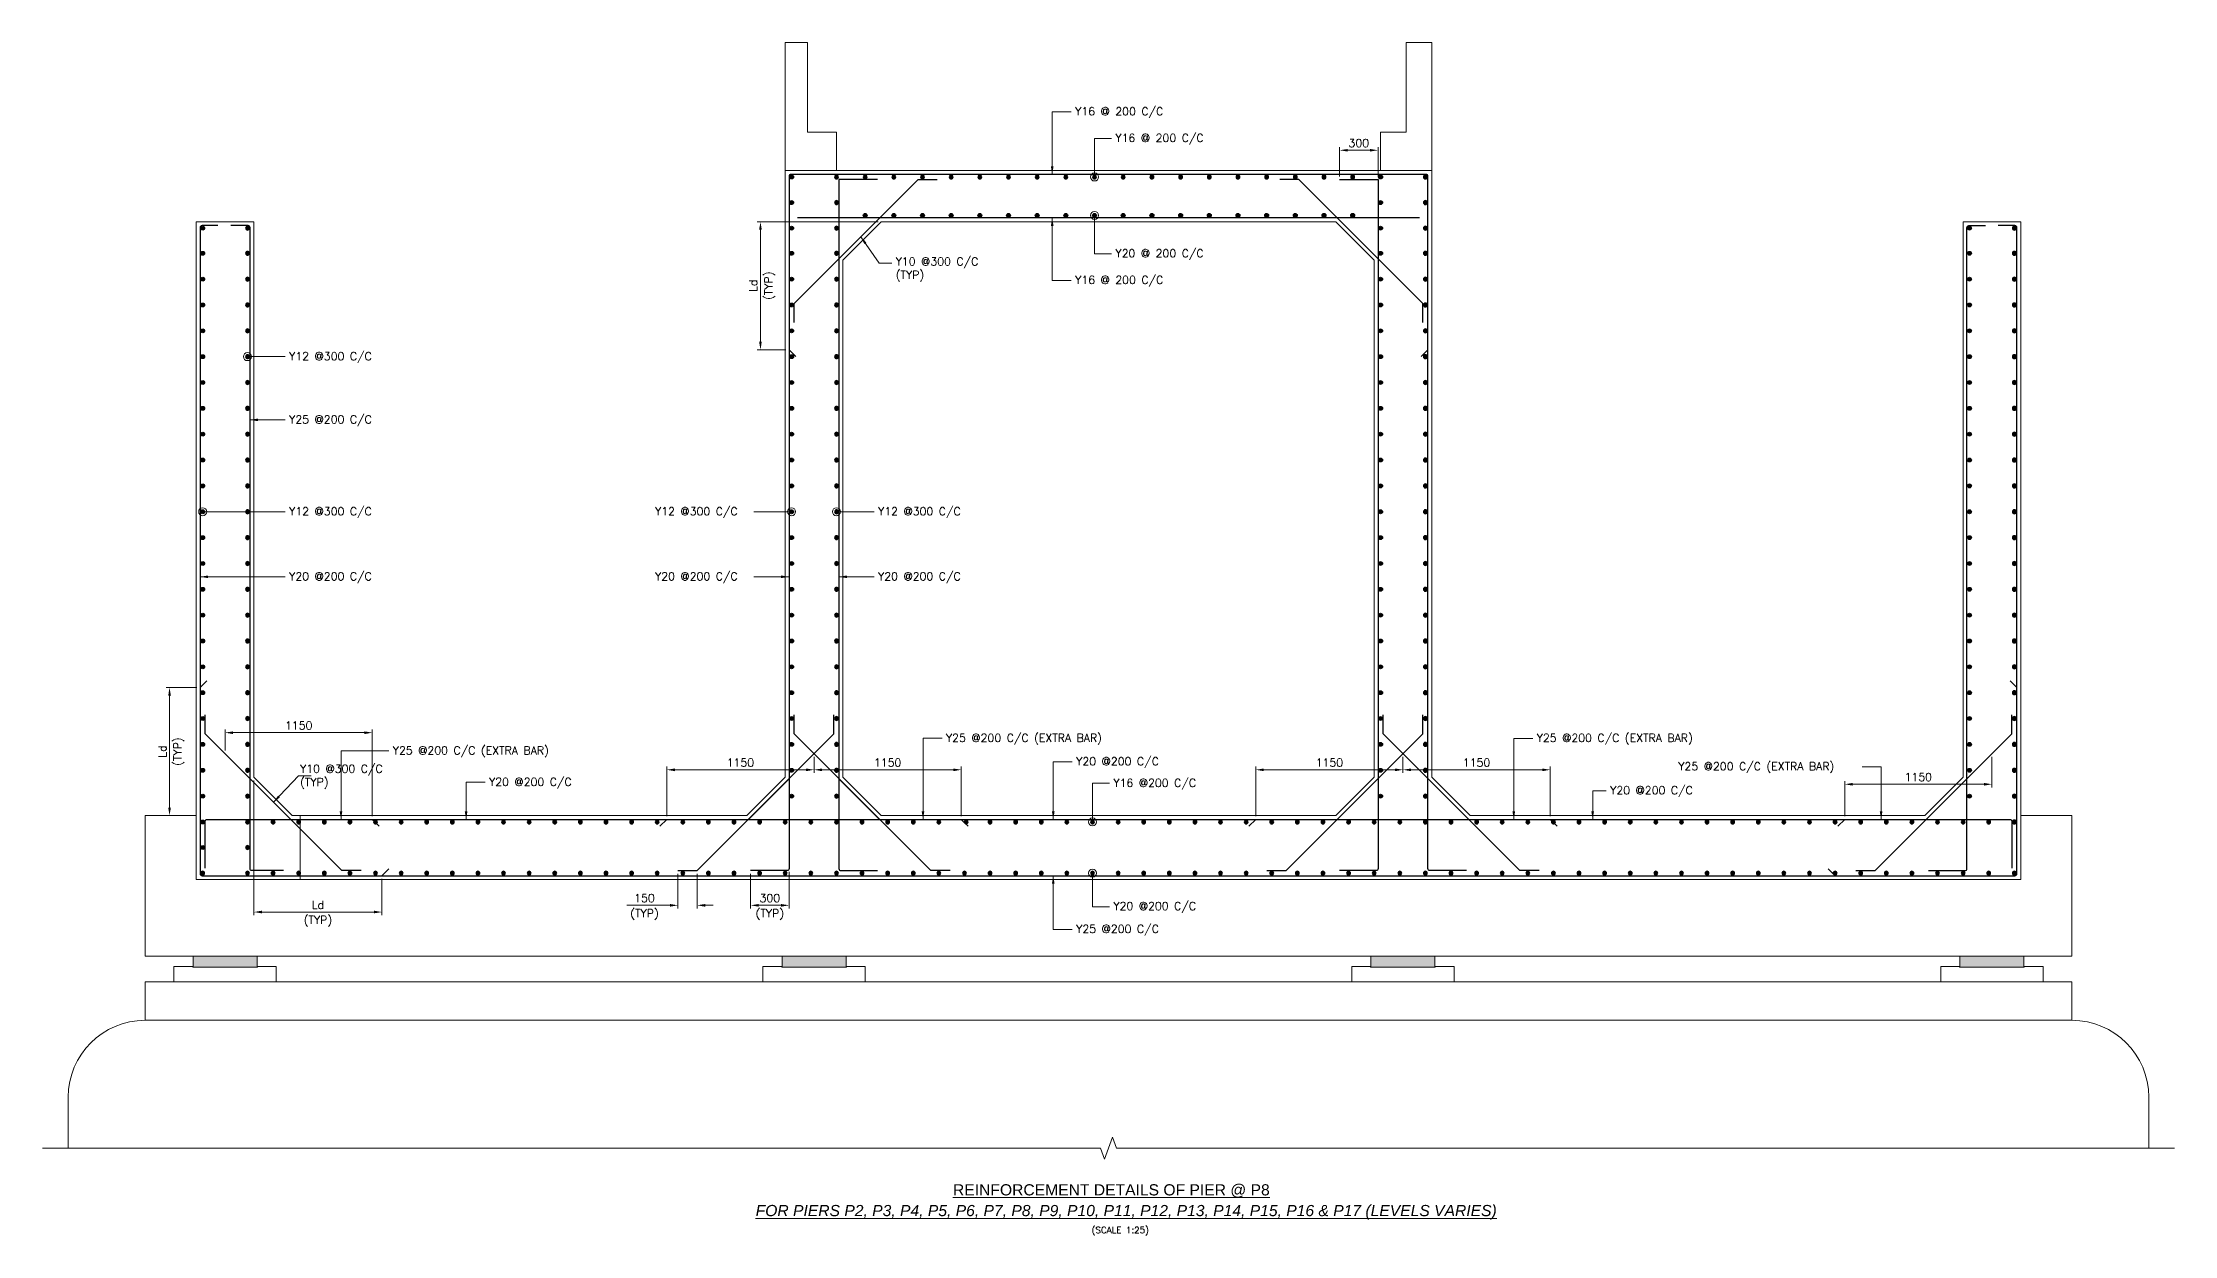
# Model space of a CAD drawing. Extents: x 2542500 to 2835796, y -294794 to -159040.
# Drawn here: x 2597993 to 2614643, y -248681 to -239361 of the extents above; entities that cross this region are included whole.
import ezdxf
from ezdxf.enums import TextEntityAlignment as Align

# ---------------------------------------------------------------- set-up
doc = ezdxf.new("R2010")
doc.units = 0
doc.header["$LTSCALE"] = 8
doc.header["$MEASUREMENT"] = 0
doc.header["$PDMODE"] = 35
doc.layers.get('DEFPOINTS').update_dxf_attribs({"linetype": 'CONTINUOUS'})
for name, color, linetype, lineweight in [('CON-2', 1, 'CONTINUOUS', 30), ('HANDRAIL', 92, 'CONTINUOUS', 15), ('P.C.C', 105, 'CONTINUOUS', 9), ('R_DIMENSION', 8, 'CONTINUOUS', 15), ('TEXT', 4, 'CONTINUOUS', 15), ('TEXT G', 7, 'CONTINUOUS', 18)]:
    doc.layers.add(name, color=color, linetype=linetype, lineweight=lineweight)
doc.layers.add('R_HATCH', color=7, linetype='CONTINUOUS', lineweight=9, true_color=0xd1d1ff)
doc.styles.add('ARIEL', font='arial.ttf')
doc.styles.add('ROMANS', font='romans.shx')
doc.dimstyles.new('DIM-25', dxfattribs={"dimscale": 25, "dimtxt": 2.5, "dimasz": 2.5, "dimexe": 1, "dimexo": 1, "dimgap": 1, "dimtad": 1, "dimdec": 0, "dimzin": 0, "dimdsep": 46, "dimtxsty": 'ROMANS', "dimcen": 1, "dimclrd": 256, "dimclre": 256, "dimclrt": 7, "dimadec": 0, "dimazin": 0, "dimtfac": 1, "dimtdec": 0, "dimtofl": 0, "dimtmove": 0, "dimatfit": 3, "dimfxl": 1, "dimtolj": 1, "dimtzin": 0, "dimlwd": 9, "dimlwe": 5, "dimarcsym": 0})
pattern_1 = [(0, (0, 0), (0, 0.275), [0.2, -0.075]), (90, (0, 0), (-0.275, 2e-17), [0.2, -0.075])]

# ---------------------------------------------------------------- blocks, each defined once
blk = doc.blocks.new('A$C7CBD51FD')
at = {"layer": 'CON-2'}
h = blk.add_hatch(color=222, dxfattribs=at)
edge = h.paths.add_edge_path()
edge.add_arc((0, 0), 30, 0, 360)
at = {"layer": 'CON-2', "color": 222}
blk.add_circle((0, 0), 30, dxfattribs=at)
blk = doc.blocks.new('*D159')
at = {"layer": 'DEFPOINTS', "color": 0}
for p in [(2598984, -244401), (2599223, -244401), (2599193, -245401)]:
    blk.add_point(p, dxfattribs=at)
at = {"layer": 'R_DIMENSION', "lineweight": 5}
for p, q in [((2599198, -244401), (2598959, -244401)), ((2599168, -245401), (2598959, -245401))]:
    blk.add_line(p, q, dxfattribs=at)
at = {"layer": 'R_DIMENSION', "lineweight": 9}
blk.add_line((2598984, -245338), (2598984, -244463), dxfattribs=at)
at = {"layer": 'R_DIMENSION'}
for points in [[(2598974, -244463), (2598995, -244463), (2598984, -244401)], [(2598974, -245338), (2598995, -245338), (2598984, -245401)]]:
    blk.add_solid(points, dxfattribs=at)
at = {"layer": 'R_DIMENSION', "color": 7, "char_height": 62.5, "attachment_point": 5, "rotation": 90, "style": 'ROMANS'}
for s, insert in [('\\A1;Ld', (2598928, -244901)), ('\\A1;(TYP)', (2599057, -244901))]:
    blk.add_mtext(s, dxfattribs=dict(at, insert=insert))
blk = doc.blocks.new('*D160')
at = {"layer": 'DEFPOINTS', "color": 0}
for p in [(2599643, -245101), (2600643, -245871), (2600643, -246155)]:
    blk.add_point(p, dxfattribs=at)
at = {"layer": 'R_DIMENSION', "lineweight": 5}
for p, q in [((2599643, -245126), (2599643, -246180)), ((2600643, -245896), (2600643, -246180))]:
    blk.add_line(p, q, dxfattribs=at)
at = {"layer": 'R_DIMENSION', "lineweight": 9}
blk.add_line((2599706, -246155), (2600581, -246155), dxfattribs=at)
at = {"layer": 'R_DIMENSION'}
for points in [[(2599706, -246144), (2599706, -246165), (2599643, -246155)], [(2600581, -246144), (2600581, -246165), (2600643, -246155)]]:
    blk.add_solid(points, dxfattribs=at)
at = {"layer": 'R_DIMENSION', "color": 7, "char_height": 62.5, "attachment_point": 5, "style": 'ROMANS'}
for s, insert in [('\\A1;Ld', (2600143, -246099)), ('\\A1;(TYP)', (2600143, -246227))]:
    blk.add_mtext(s, dxfattribs=dict(at, insert=insert))
blk = doc.blocks.new('*D161')
at = {"layer": 'DEFPOINTS', "color": 0}
for p in [(2603523, -245831), (2603823, -245816), (2603523, -246102)]:
    blk.add_point(p, dxfattribs=at)
at = {"layer": 'R_DIMENSION', "lineweight": 5}
for p, q in [((2603523, -245856), (2603523, -246127)), ((2603823, -245841), (2603823, -246127))]:
    blk.add_line(p, q, dxfattribs=at)
at = {"layer": 'R_DIMENSION', "lineweight": 9}
blk.add_line((2603761, -246102), (2603586, -246102), dxfattribs=at)
at = {"layer": 'R_DIMENSION'}
for points in [[(2603586, -246092), (2603586, -246113), (2603523, -246102)], [(2603761, -246092), (2603761, -246113), (2603823, -246102)]]:
    blk.add_solid(points, dxfattribs=at)
at = {"layer": 'R_DIMENSION', "color": 7, "char_height": 62.5, "attachment_point": 5, "style": 'ROMANS'}
for s, insert in [('\\A1;300', (2603673, -246046)), ('\\A1;(TYP)', (2603673, -246175))]:
    blk.add_mtext(s, dxfattribs=dict(at, insert=insert))
blk = doc.blocks.new('*D162')
at = {"layer": 'DEFPOINTS', "color": 0}
for p in [(2602955, -245831), (2603105, -245831), (2602955, -246102)]:
    blk.add_point(p, dxfattribs=at)
at = {"layer": 'R_DIMENSION', "lineweight": 5}
for p, q in [((2602955, -245856), (2602955, -246127)), ((2603105, -245856), (2603105, -246127))]:
    blk.add_line(p, q, dxfattribs=at)
at = {"layer": 'R_DIMENSION', "lineweight": 9}
for p, q in [((2602893, -246102), (2602557, -246102)), ((2603168, -246102), (2603230, -246102))]:
    blk.add_line(p, q, dxfattribs=at)
at = {"layer": 'R_DIMENSION'}
for points in [[(2602893, -246092), (2602893, -246113), (2602955, -246102)], [(2603168, -246092), (2603168, -246113), (2603105, -246102)]]:
    blk.add_solid(points, dxfattribs=at)
at = {"layer": 'R_DIMENSION', "color": 7, "char_height": 62.5, "attachment_point": 5, "style": 'ROMANS'}
for s, insert in [('\\A1;150', (2602694, -246046)), ('\\A1;(TYP)', (2602694, -246175))]:
    blk.add_mtext(s, dxfattribs=dict(at, insert=insert))
blk = doc.blocks.new('*D163')
at = {"layer": 'DEFPOINTS', "color": 0}
for p in [(2603600, -240761), (2604543, -240761), (2603823, -241761)]:
    blk.add_point(p, dxfattribs=at)
at = {"layer": 'R_DIMENSION', "lineweight": 5}
for p, q in [((2604518, -240761), (2603575, -240761)), ((2603798, -241761), (2603575, -241761))]:
    blk.add_line(p, q, dxfattribs=at)
at = {"layer": 'R_DIMENSION', "lineweight": 9}
blk.add_line((2603600, -241698), (2603600, -240823), dxfattribs=at)
at = {"layer": 'R_DIMENSION'}
for points in [[(2603589, -240823), (2603610, -240823), (2603600, -240761)], [(2603589, -241698), (2603610, -241698), (2603600, -241761)]]:
    blk.add_solid(points, dxfattribs=at)
at = {"layer": 'R_DIMENSION', "color": 7, "char_height": 62.5, "attachment_point": 5, "rotation": 90, "style": 'ROMANS'}
for s, insert in [('\\A1;Ld', (2603543, -241261)), ('\\A1;(TYP)', (2603672, -241261))]:
    blk.add_mtext(s, dxfattribs=dict(at, insert=insert))
blk = doc.blocks.new('*D164')
at = {"layer": 'DEFPOINTS', "color": 0}
for p in [(2608123, -240202), (2608123, -240431), (2608423, -240431)]:
    blk.add_point(p, dxfattribs=at)
at = {"layer": 'R_DIMENSION', "lineweight": 5}
for p, q in [((2608123, -240406), (2608123, -240177)), ((2608423, -240406), (2608423, -240177))]:
    blk.add_line(p, q, dxfattribs=at)
at = {"layer": 'R_DIMENSION', "lineweight": 9}
blk.add_line((2608361, -240202), (2608186, -240202), dxfattribs=at)
at = {"layer": 'R_DIMENSION'}
for points in [[(2608186, -240192), (2608186, -240212), (2608123, -240202)], [(2608361, -240192), (2608361, -240212), (2608423, -240202)]]:
    blk.add_solid(points, dxfattribs=at)
at = {"layer": 'R_DIMENSION', "color": 7, "insert": (2608273, -240146), "char_height": 62.5, "attachment_point": 5, "style": 'ROMANS'}
blk.add_mtext('\\A1;300', dxfattribs=at)
blk = doc.blocks.new('*D197')
at = {"layer": 'DEFPOINTS', "color": 0}
for p in [(2604018, -244918), (2604018, -245043), (2602868, -245431)]:
    blk.add_point(p, dxfattribs=at)
at = {"layer": 'R_DIMENSION', "lineweight": 5}
for p, q in [((2602868, -245406), (2602868, -245018)), ((2604018, -244943), (2604018, -245068))]:
    blk.add_line(p, q, dxfattribs=at)
at = {"layer": 'R_DIMENSION', "lineweight": 9}
blk.add_line((2602931, -245043), (2603956, -245043), dxfattribs=at)
at = {"layer": 'R_DIMENSION'}
for points in [[(2602931, -245033), (2602931, -245054), (2602868, -245043)], [(2603956, -245033), (2603956, -245054), (2604018, -245043)]]:
    blk.add_solid(points, dxfattribs=at)
at = {"layer": 'R_DIMENSION', "color": 7, "insert": (2603443, -244987), "char_height": 62.5, "attachment_point": 5, "style": 'ROMANS'}
blk.add_mtext('\\A1;1150', dxfattribs=at)
blk = doc.blocks.new('*D198')
at = {"layer": 'DEFPOINTS', "color": 0}
for p in [(2604018, -244918), (2605168, -245043), (2605168, -245431)]:
    blk.add_point(p, dxfattribs=at)
at = {"layer": 'R_DIMENSION', "lineweight": 5}
for p, q in [((2604018, -244943), (2604018, -245068)), ((2605168, -245406), (2605168, -245018))]:
    blk.add_line(p, q, dxfattribs=at)
at = {"layer": 'R_DIMENSION', "lineweight": 9}
blk.add_line((2604081, -245043), (2605106, -245043), dxfattribs=at)
at = {"layer": 'R_DIMENSION'}
for points in [[(2604081, -245033), (2604081, -245054), (2604018, -245043)], [(2605106, -245033), (2605106, -245054), (2605168, -245043)]]:
    blk.add_solid(points, dxfattribs=at)
at = {"layer": 'R_DIMENSION', "color": 7, "insert": (2604593, -244987), "char_height": 62.5, "attachment_point": 5, "style": 'ROMANS'}
blk.add_mtext('\\A1;1150', dxfattribs=at)
blk = doc.blocks.new('*D199')
at = {"layer": 'DEFPOINTS', "color": 0}
for p in [(2608618, -244918), (2608618, -245043), (2607468, -245431)]:
    blk.add_point(p, dxfattribs=at)
at = {"layer": 'R_DIMENSION', "lineweight": 5}
for p, q in [((2607468, -245406), (2607468, -245018)), ((2608618, -244943), (2608618, -245068))]:
    blk.add_line(p, q, dxfattribs=at)
at = {"layer": 'R_DIMENSION', "lineweight": 9}
blk.add_line((2607531, -245043), (2608556, -245043), dxfattribs=at)
at = {"layer": 'R_DIMENSION'}
for points in [[(2607531, -245033), (2607531, -245054), (2607468, -245043)], [(2608556, -245033), (2608556, -245054), (2608618, -245043)]]:
    blk.add_solid(points, dxfattribs=at)
at = {"layer": 'R_DIMENSION', "color": 7, "insert": (2608043, -244987), "char_height": 62.5, "attachment_point": 5, "style": 'ROMANS'}
blk.add_mtext('\\A1;1150', dxfattribs=at)
blk = doc.blocks.new('*D200')
at = {"layer": 'DEFPOINTS', "color": 0}
for p in [(2608618, -244918), (2609768, -245043), (2609768, -245431)]:
    blk.add_point(p, dxfattribs=at)
at = {"layer": 'R_DIMENSION', "lineweight": 5}
for p, q in [((2608618, -244943), (2608618, -245068)), ((2609768, -245406), (2609768, -245018))]:
    blk.add_line(p, q, dxfattribs=at)
at = {"layer": 'R_DIMENSION', "lineweight": 9}
blk.add_line((2608681, -245043), (2609706, -245043), dxfattribs=at)
at = {"layer": 'R_DIMENSION'}
for points in [[(2608681, -245033), (2608681, -245054), (2608618, -245043)], [(2609706, -245033), (2609706, -245054), (2609768, -245043)]]:
    blk.add_solid(points, dxfattribs=at)
at = {"layer": 'R_DIMENSION', "color": 7, "insert": (2609193, -244987), "char_height": 62.5, "attachment_point": 5, "style": 'ROMANS'}
blk.add_mtext('\\A1;1150', dxfattribs=at)
blk = doc.blocks.new('*D201')
at = {"layer": 'DEFPOINTS', "color": 0}
for p in [(2613218, -244918), (2613218, -245156), (2612068, -245431)]:
    blk.add_point(p, dxfattribs=at)
at = {"layer": 'R_DIMENSION', "lineweight": 5}
for p, q in [((2613218, -244943), (2613218, -245181)), ((2612068, -245406), (2612068, -245131))]:
    blk.add_line(p, q, dxfattribs=at)
at = {"layer": 'R_DIMENSION', "lineweight": 9}
blk.add_line((2612131, -245156), (2613156, -245156), dxfattribs=at)
at = {"layer": 'R_DIMENSION'}
for points in [[(2612131, -245146), (2612131, -245167), (2612068, -245156)], [(2613156, -245146), (2613156, -245167), (2613218, -245156)]]:
    blk.add_solid(points, dxfattribs=at)
at = {"layer": 'R_DIMENSION', "color": 7, "insert": (2612643, -245100), "char_height": 62.5, "attachment_point": 5, "style": 'ROMANS'}
blk.add_mtext('\\A1;1150', dxfattribs=at)
blk = doc.blocks.new('*D202')
at = {"layer": 'DEFPOINTS', "color": 0}
for p in [(2599418, -244753), (2599418, -244918), (2600568, -245431)]:
    blk.add_point(p, dxfattribs=at)
at = {"layer": 'R_DIMENSION', "lineweight": 5}
for p, q in [((2599418, -244893), (2599418, -244728)), ((2600568, -245406), (2600568, -244728))]:
    blk.add_line(p, q, dxfattribs=at)
at = {"layer": 'R_DIMENSION', "lineweight": 9}
blk.add_line((2600506, -244753), (2599481, -244753), dxfattribs=at)
at = {"layer": 'R_DIMENSION'}
for points in [[(2599481, -244743), (2599481, -244764), (2599418, -244753)], [(2600506, -244743), (2600506, -244764), (2600568, -244753)]]:
    blk.add_solid(points, dxfattribs=at)
at = {"layer": 'R_DIMENSION', "color": 7, "insert": (2599993, -244697), "char_height": 62.5, "attachment_point": 5, "style": 'ROMANS'}
blk.add_mtext('\\A1;1150', dxfattribs=at)

msp = doc.modelspace()

# ---------------------------------------------------------------- hatches: boundary and pattern name
at = {"layer": 'R_HATCH', "lineweight": 13, "ltscale": 0.13}
h = msp.add_hatch(dxfattribs=at)
h.set_pattern_fill('ANGLE', color=256)
h.set_pattern_definition(pattern_1)
h.paths.add_polyline_path([(2599668.1, -246586.8), (2599668.1, -246500.8), (2599168.1, -246500.8), (2599168.1, -246586.8)])
h = msp.add_hatch(dxfattribs=at)
h.set_pattern_fill('ANGLE', color=256)
h.set_pattern_definition(pattern_1)
h.paths.add_polyline_path([(2604268.1, -246586.8), (2604268.1, -246500.8), (2603768.1, -246500.8), (2603768.1, -246586.8)])
h = msp.add_hatch(dxfattribs=at)
h.set_pattern_fill('ANGLE', color=256)
h.set_pattern_definition(pattern_1)
h.paths.add_polyline_path([(2608868.1, -246586.8), (2608868.1, -246500.8), (2608368.1, -246500.8), (2608368.1, -246586.8)])
h = msp.add_hatch(dxfattribs=at)
h.set_pattern_fill('ANGLE', color=256)
h.set_pattern_definition(pattern_1)
h.paths.add_polyline_path([(2613468.1, -246586.8), (2613468.1, -246500.8), (2612968.1, -246500.8), (2612968.1, -246586.8)])

# ---------------------------------------------------------------- linework, layer by layer
at = {"layer": 'CON-2', "flags": 128}
for points in [[(2609113.1, -245830.8), (2608828.1, -245830.8, -0.4142136), (2608813.1, -245815.8), (2608813.1, -240405.8, 0.4142136), (2608798.1, -240390.8), (2603838.1, -240390.8, 0.4142136), (2603823.1, -240405.8), (2603823.1, -245815.8, -0.4142136), (2603808.1, -245830.8), (2603523.1, -245830.8)], [(2604513.1, -240430.8), (2604213.1, -240430.8), (2604213.1, -245815.8, 0.4142136), (2604228.1, -245830.8), (2604513.1, -245830.8)], [(2608123.1, -240430.8), (2608423.1, -240430.8), (2608423.1, -245815.8, -0.4142136), (2608408.1, -245830.8), (2608123.1, -245830.8)], [(2599362.3, -240790.8), (2599238.1, -240790.8, 0.4142136), (2599223.1, -240805.8), (2599223.1, -245855.8, 0.4142136), (2599238.1, -245870.8), (2613398.1, -245870.8, 0.4142136), (2613413.1, -245855.8), (2613413.1, -240805.8, 0.4142136), (2613398.1, -240790.8), (2613268.1, -240790.8)], [(2599875.1, -245830.8), (2599628.1, -245830.8, -0.4142136), (2599613.1, -245815.8), (2599613.1, -240805.8, 0.4142136), (2599598.1, -240790.8), (2599462.3, -240790.8)], [(2612723.1, -245830.8), (2613008.1, -245830.8, 0.4142136), (2613023.1, -245815.8), (2613023.1, -240805.8, -0.4142136), (2613038.1, -240790.8), (2613168.1, -240790.8)], [(2599263.1, -245810.8), (2599263.1, -245445.8, -0.4142136), (2599278.1, -245430.8), (2613358.1, -245430.8, -0.4142136), (2613373.1, -245445.8), (2613373.1, -245810.8)]]:
    msp.add_lwpolyline(points, format="xyb", dxfattribs=at)
for points in [[(2603863.1, -241548.4), (2603863.1, -241398.4), (2604830.6, -240430.8), (2604980.6, -240430.8)], [(2608773.1, -241548.4), (2608773.1, -241398.4), (2607805.5, -240430.8), (2607655.5, -240430.8)], [(2608748.1, -240730.8), (2603888.1, -240730.8)], [(2603823.1, -241760.8), (2603876.1, -241813.8)], [(2608813.1, -241760.8), (2608760, -241813.8)], [(2599223.1, -244400.8), (2599276.1, -244347.7)], [(2613413.1, -244400.8), (2613360, -244347.7)], [(2600480.6, -245830.8), (2600330.6, -245830.8), (2599263.1, -244763.2), (2599263.1, -244613.2)], [(2602955.5, -245830.8), (2603105.5, -245830.8), (2604173.1, -244763.2), (2604173.1, -244613.2)], [(2605080.6, -245830.8), (2604930.6, -245830.8), (2603863.1, -244763.2), (2603863.1, -244613.2)], [(2607555.5, -245830.8), (2607705.5, -245830.8), (2608773.1, -244763.2), (2608773.1, -244613.2)], [(2609680.6, -245830.8), (2609530.6, -245830.8), (2608463.1, -244763.2), (2608463.1, -244613.2)], [(2612155.5, -245830.8), (2612305.5, -245830.8), (2613373.1, -244763.2), (2613373.1, -244613.2)], [(2603823.1, -245113.2), (2603505.5, -245430.8)], [(2604213.1, -245113.2), (2604530.6, -245430.8)], [(2600568.1, -245430.8), (2600621.1, -245483.8)], [(2602868.1, -245430.8), (2602815, -245483.8)], [(2605168.1, -245430.8), (2605221.1, -245483.8)], [(2607468.1, -245430.8), (2607415, -245483.8)], [(2609768.1, -245430.8), (2609821.1, -245483.8)], [(2612068.1, -245430.8), (2612015, -245483.8)], [(2600696.1, -245817.7), (2600643.1, -245870.8)], [(2611940, -245817.7), (2611993.1, -245870.8)]]:
    msp.add_lwpolyline(points, dxfattribs=at)
at = {"layer": 'HANDRAIL'}
msp.add_line((2600004.9, -245400.8), (2600004.9, -245900.8), dxfattribs=at)
at = {"layer": 'P.C.C'}
for p, q in [((2603793.1, -240360.8), (2608843.1, -240360.8)), ((2598793.1, -246500.8), (2598793.1, -245400.8)), ((2599193.1, -245400.8), (2598793.1, -245400.8)), ((2613443.1, -245400.8), (2613843.1, -245400.8)), ((2613843.1, -246500.8), (2613843.1, -245400.8)), ((2613843.1, -246500.8), (2598793.1, -246500.8)), ((2599018.1, -246580.8), (2599018.1, -246700.8)), ((2599162.1, -246580.8), (2599018.1, -246580.8)), ((2599162.1, -246580.8), (2599168.1, -246586.8)), ((2599168.1, -246586.8), (2599168.1, -246500.8)), ((2599168.1, -246500.8), (2599668.1, -246500.8)), ((2599668.1, -246500.8), (2599668.1, -246586.8)), ((2599674.1, -246580.8), (2599668.1, -246586.8)), ((2599674.1, -246580.8), (2599818.1, -246580.8)), ((2599818.1, -246700.8), (2599818.1, -246580.8)), ((2603618.1, -246580.8), (2603618.1, -246700.8)), ((2603762.1, -246580.8), (2603618.1, -246580.8)), ((2603762.1, -246580.8), (2603768.1, -246586.8)), ((2603768.1, -246586.8), (2603768.1, -246500.8)), ((2603768.1, -246500.8), (2604268.1, -246500.8)), ((2604268.1, -246500.8), (2604268.1, -246586.8)), ((2604274.1, -246580.8), (2604268.1, -246586.8)), ((2604274.1, -246580.8), (2604418.1, -246580.8)), ((2604418.1, -246700.8), (2604418.1, -246580.8)), ((2608218.1, -246580.8), (2608218.1, -246700.8)), ((2608362.1, -246580.8), (2608218.1, -246580.8)), ((2608362.1, -246580.8), (2608368.1, -246586.8)), ((2608368.1, -246586.8), (2608368.1, -246500.8)), ((2608368.1, -246500.8), (2608868.1, -246500.8)), ((2608868.1, -246500.8), (2608868.1, -246586.8)), ((2608874.1, -246580.8), (2608868.1, -246586.8)), ((2608874.1, -246580.8), (2609018.1, -246580.8)), ((2609018.1, -246700.8), (2609018.1, -246580.8)), ((2612818.1, -246580.8), (2612818.1, -246700.8)), ((2612962.1, -246580.8), (2612818.1, -246580.8)), ((2612962.1, -246580.8), (2612968.1, -246586.8)), ((2612968.1, -246586.8), (2612968.1, -246500.8)), ((2612968.1, -246500.8), (2613468.1, -246500.8)), ((2613468.1, -246500.8), (2613468.1, -246586.8)), ((2613474.1, -246580.8), (2613468.1, -246586.8)), ((2613474.1, -246580.8), (2613618.1, -246580.8)), ((2613618.1, -246700.8), (2613618.1, -246580.8)), ((2613843.1, -246700.8), (2598793.1, -246700.8)), ((2598793.1, -246700.8), (2598793.1, -247000.8)), ((2599018.1, -246700.8), (2599818.1, -246700.8)), ((2599168.1, -246586.8), (2599668.1, -246586.8)), ((2603618.1, -246700.8), (2604418.1, -246700.8)), ((2603768.1, -246586.8), (2604268.1, -246586.8)), ((2608218.1, -246700.8), (2609018.1, -246700.8)), ((2608368.1, -246586.8), (2608868.1, -246586.8)), ((2612818.1, -246700.8), (2613618.1, -246700.8)), ((2612968.1, -246586.8), (2613468.1, -246586.8)), ((2613843.1, -246700.8), (2613843.1, -247000.8)), ((2598793.1, -247000.8), (2613843.1, -247000.8))]:
    msp.add_line(p, q, dxfattribs=at)
for points in [[(2604193.1, -240360.8), (2604193.1, -240060.8), (2603968.1, -240060.8), (2603968.1, -239360.8), (2603793.1, -239360.8), (2603793.1, -240360.8)], [(2608443.1, -240360.8), (2608443.1, -240060.8), (2608643.1, -240060.8), (2608643.1, -239360.8), (2608843.1, -239360.8), (2608843.1, -240360.8)], [(2603793.1, -240360.8), (2603793.1, -245100.8), (2603493.1, -245400.8), (2599943.1, -245400.8), (2599643.1, -245100.8), (2599643.1, -240760.8), (2599193.1, -240760.8), (2599193.1, -245900.8), (2613443.1, -245900.8), (2613443.1, -240760.8), (2612993.1, -240760.8), (2612993.1, -245100.8), (2612693.1, -245400.8), (2609143.1, -245400.8), (2608843.1, -245100.8), (2608843.1, -240360.8)], [(2608393.1, -245100.8), (2608393.1, -241060.8), (2608093.1, -240760.8), (2604543.1, -240760.8), (2604243.1, -241060.8), (2604243.1, -245100.8), (2604543.1, -245400.8), (2608093.1, -245400.8), (2608393.1, -245100.8)], [(2597993.1, -248000.9), (2606255.6, -248000.9), (2606286.8, -248086.8), (2606349.3, -247915.1), (2606380.6, -248000.9), (2614643.1, -248000.9)]]:
    msp.add_lwpolyline(points, dxfattribs=at)
at = {"layer": 'P.C.C', "flags": 128}
for points in [[(2598193.1, -247600.8), (2598193.1, -248000.9)], [(2614443.1, -247600.8), (2614443.1, -248000.9)]]:
    msp.add_lwpolyline(points, dxfattribs=at)
at = {"layer": 'P.C.C'}
for centre, start, end in [((2598793.1, -247600.8), 90, 180), ((2613843.1, -247600.8), 0, 90)]:
    msp.add_arc(centre, 600, start, end, dxfattribs=at)

# ---------------------------------------------------------------- block references
at = {"layer": 'CON-2', "yscale": 0.5, "zscale": 0.5, "rotation": 180}
for p, xscale in [((2603843.1, -240410.8), 0.5), ((2604193.1, -240410.8), -0.5), ((2604417.1, -240410.8), -0.5), ((2604641.1, -240410.8), -0.5), ((2604865.1, -240410.8), -0.5), ((2605089.1, -240410.8), -0.5), ((2605313.1, -240410.8), -0.5), ((2605537.1, -240410.8), -0.5), ((2605761.1, -240410.8), -0.5), ((2605985.1, -240410.8), -0.5), ((2606209.1, -240410.8), -0.5), ((2606433.1, -240410.8), -0.5), ((2606657.1, -240410.8), -0.5), ((2606881.1, -240410.8), -0.5), ((2607105.1, -240410.8), -0.5), ((2607329.1, -240410.8), -0.5), ((2607553.1, -240410.8), -0.5), ((2607777.1, -240410.8), -0.5), ((2608001.1, -240410.8), -0.5), ((2608225.1, -240410.8), -0.5), ((2608443.1, -240410.8), 0.5), ((2608793.1, -240410.8), -0.5), ((2603843.1, -240610.8), 0.5), ((2604193.1, -240610.8), -0.5), ((2608443.1, -240610.8), 0.5), ((2608793.1, -240610.8), -0.5), ((2599243.1, -240810.8), 0.5), ((2599593.1, -240810.8), -0.5), ((2603843.1, -240810.8), 0.5), ((2604193.1, -240810.8), -0.5), ((2608443.1, -240810.8), 0.5), ((2608793.1, -240810.8), -0.5), ((2613043.1, -240810.8), 0.5), ((2613393.1, -240810.8), -0.5), ((2599243.1, -241006.8), 0.5), ((2599593.1, -241006.8), -0.5), ((2603843.1, -241006.8), 0.5), ((2604193.1, -241006.8), -0.5), ((2608443.1, -241006.8), 0.5), ((2608793.1, -241006.8), -0.5), ((2613043.1, -241006.8), 0.5), ((2613393.1, -241006.8), -0.5), ((2599243.1, -241208.8), 0.5), ((2599593.1, -241208.8), -0.5), ((2603843.1, -241208.8), 0.5), ((2604193.1, -241208.8), -0.5), ((2608443.1, -241208.8), 0.5), ((2608793.1, -241208.8), -0.5), ((2613043.1, -241208.8), 0.5), ((2613393.1, -241208.8), -0.5), ((2599243.1, -241410.8), 0.5), ((2599593.1, -241410.8), -0.5), ((2603843.1, -241410.8), 0.5), ((2604193.1, -241410.8), -0.5), ((2608443.1, -241410.8), 0.5), ((2608793.1, -241410.8), -0.5), ((2613043.1, -241410.8), 0.5), ((2613393.1, -241410.8), -0.5), ((2599243.1, -241612.8), 0.5), ((2599593.1, -241612.8), -0.5), ((2603843.1, -241612.8), 0.5), ((2604193.1, -241612.8), -0.5), ((2608443.1, -241612.8), 0.5), ((2608793.1, -241612.8), -0.5), ((2613043.1, -241612.8), 0.5), ((2613393.1, -241612.8), -0.5), ((2599243.1, -241814.8), 0.5), ((2599593.1, -241814.8), -0.5), ((2603843.1, -241814.8), 0.5), ((2604193.1, -241814.8), -0.5), ((2608443.1, -241814.8), 0.5), ((2608793.1, -241814.8), -0.5), ((2613043.1, -241814.8), 0.5), ((2613393.1, -241814.8), -0.5), ((2599243.1, -242016.8), 0.5), ((2599593.1, -242016.8), -0.5), ((2603843.1, -242016.8), 0.5), ((2604193.1, -242016.8), -0.5), ((2608443.1, -242016.8), 0.5), ((2608793.1, -242016.8), -0.5), ((2613043.1, -242016.8), 0.5), ((2613393.1, -242016.8), -0.5), ((2599243.1, -242218.8), 0.5), ((2599593.1, -242218.8), -0.5), ((2603843.1, -242218.8), 0.5), ((2604193.1, -242218.8), -0.5), ((2608443.1, -242218.8), 0.5), ((2608793.1, -242218.8), -0.5), ((2613043.1, -242218.8), 0.5), ((2613393.1, -242218.8), -0.5), ((2599243.1, -242420.8), 0.5), ((2599593.1, -242420.8), -0.5), ((2603843.1, -242420.8), 0.5), ((2604193.1, -242420.8), -0.5), ((2608443.1, -242420.8), 0.5), ((2608793.1, -242420.8), -0.5), ((2613043.1, -242420.8), 0.5), ((2613393.1, -242420.8), -0.5), ((2599243.1, -242622.8), 0.5), ((2599593.1, -242622.8), -0.5), ((2603843.1, -242622.8), 0.5), ((2604193.1, -242622.8), -0.5), ((2608443.1, -242622.8), 0.5), ((2608793.1, -242622.8), -0.5), ((2613043.1, -242622.8), 0.5), ((2613393.1, -242622.8), -0.5), ((2599243.1, -242824.8), 0.5), ((2599593.1, -242824.8), -0.5), ((2603843.1, -242824.8), 0.5), ((2604193.1, -242824.8), -0.5), ((2608443.1, -242824.8), 0.5), ((2608793.1, -242824.8), -0.5), ((2613043.1, -242824.8), 0.5), ((2613393.1, -242824.8), -0.5), ((2599243.1, -243026.8), 0.5), ((2599593.1, -243026.8), -0.5), ((2603843.1, -243026.8), 0.5), ((2604193.1, -243026.8), -0.5), ((2608443.1, -243026.8), 0.5), ((2608793.1, -243026.8), -0.5), ((2613043.1, -243026.8), 0.5), ((2613393.1, -243026.8), -0.5), ((2599243.1, -243228.8), 0.5), ((2599593.1, -243228.8), -0.5), ((2603843.1, -243228.8), 0.5), ((2604193.1, -243228.8), -0.5), ((2608443.1, -243228.8), 0.5), ((2608793.1, -243228.8), -0.5), ((2613043.1, -243228.8), 0.5), ((2613393.1, -243228.8), -0.5), ((2599243.1, -243430.8), 0.5), ((2599593.1, -243430.8), -0.5), ((2603843.1, -243430.8), 0.5), ((2604193.1, -243430.8), -0.5), ((2608443.1, -243430.8), 0.5), ((2608793.1, -243430.8), -0.5), ((2613043.1, -243430.8), 0.5), ((2613393.1, -243430.8), -0.5), ((2599243.1, -243632.8), 0.5), ((2599593.1, -243632.8), -0.5), ((2603843.1, -243632.8), 0.5), ((2604193.1, -243632.8), -0.5), ((2608443.1, -243632.8), 0.5), ((2608793.1, -243632.8), -0.5), ((2613043.1, -243632.8), 0.5), ((2613393.1, -243632.8), -0.5), ((2599243.1, -243834.8), 0.5), ((2599593.1, -243834.8), -0.5), ((2603843.1, -243834.8), 0.5), ((2604193.1, -243834.8), -0.5), ((2608443.1, -243834.8), 0.5), ((2608793.1, -243834.8), -0.5), ((2613043.1, -243834.8), 0.5), ((2613393.1, -243834.8), -0.5), ((2599243.1, -244036.8), 0.5), ((2599593.1, -244036.8), -0.5), ((2603843.1, -244036.8), 0.5), ((2604193.1, -244036.8), -0.5), ((2608443.1, -244036.8), 0.5), ((2608793.1, -244036.8), -0.5), ((2613043.1, -244036.8), 0.5), ((2613393.1, -244036.8), -0.5), ((2599243.1, -244238.8), 0.5), ((2599593.1, -244238.8), -0.5), ((2603843.1, -244238.8), 0.5), ((2604193.1, -244238.8), -0.5), ((2608443.1, -244238.8), 0.5), ((2608793.1, -244238.8), -0.5), ((2613043.1, -244238.8), 0.5), ((2613393.1, -244238.8), -0.5), ((2599243.1, -244440.8), 0.5), ((2599593.1, -244440.8), -0.5), ((2603843.1, -244440.8), 0.5), ((2604193.1, -244440.8), -0.5), ((2608443.1, -244440.8), 0.5), ((2608793.1, -244440.8), -0.5), ((2613043.1, -244440.8), 0.5), ((2613393.1, -244440.8), -0.5), ((2599243.1, -244642.8), 0.5), ((2599593.1, -244642.8), -0.5), ((2603843.1, -244642.8), 0.5), ((2604193.1, -244642.8), -0.5), ((2608443.1, -244642.8), 0.5), ((2608793.1, -244642.8), -0.5), ((2613043.1, -244642.8), 0.5), ((2613393.1, -244642.8), -0.5), ((2599243.1, -244844.8), 0.5), ((2599593.1, -244844.8), -0.5), ((2603843.1, -244844.8), 0.5), ((2604193.1, -244844.8), -0.5), ((2608443.1, -244844.8), 0.5), ((2608793.1, -244844.8), -0.5), ((2613043.1, -244844.8), 0.5), ((2613393.1, -244844.8), -0.5), ((2599243.1, -245046.8), 0.5), ((2599593.1, -245046.8), -0.5), ((2603843.1, -245046.8), 0.5), ((2604193.1, -245046.8), -0.5), ((2608443.1, -245046.8), 0.5), ((2608793.1, -245046.8), -0.5), ((2613043.1, -245046.8), 0.5), ((2613393.1, -245046.8), -0.5), ((2599243.1, -245248.8), 0.5), ((2599593.1, -245248.8), -0.5), ((2603843.1, -245248.8), 0.5), ((2604193.1, -245248.8), -0.5), ((2608443.1, -245248.8), 0.5), ((2608793.1, -245248.8), -0.5), ((2613043.1, -245248.8), 0.5), ((2613393.1, -245248.8), -0.5), ((2599243.1, -245450.8), 0.5), ((2599593.1, -245450.8), -0.5), ((2599793.1, -245450.8), -0.5), ((2599993.1, -245450.8), -0.5), ((2600193.1, -245450.8), -0.5), ((2600393.1, -245450.8), -0.5), ((2600593.1, -245450.8), -0.5), ((2600793.1, -245450.8), -0.5), ((2600993.1, -245450.8), -0.5), ((2601193.1, -245450.8), -0.5), ((2601393.1, -245450.8), -0.5), ((2601593.1, -245450.8), -0.5), ((2601793.1, -245450.8), -0.5), ((2601993.1, -245450.8), -0.5), ((2602193.1, -245450.8), -0.5), ((2602393.1, -245450.8), -0.5), ((2602593.1, -245450.8), -0.5), ((2602793.1, -245450.8), -0.5), ((2602993.1, -245450.8), -0.5), ((2603193.1, -245450.8), -0.5), ((2603393.1, -245450.8), -0.5), ((2603593.1, -245450.8), -0.5), ((2603793.1, -245450.8), -0.5), ((2603993.1, -245450.8), -0.5), ((2604193.1, -245450.8), -0.5), ((2604393.1, -245450.8), -0.5), ((2604593.1, -245450.8), -0.5), ((2604793.1, -245450.8), -0.5), ((2604993.1, -245450.8), -0.5), ((2605206.3, -245450.8), -0.5), ((2605393.1, -245450.8), -0.5), ((2605593.1, -245450.8), -0.5), ((2605793.1, -245450.8), -0.5), ((2605993.1, -245450.8), -0.5), ((2606193.1, -245450.8), -0.5), ((2606393.1, -245450.8), -0.5), ((2606593.1, -245450.8), -0.5), ((2606793.1, -245450.8), -0.5), ((2606993.1, -245450.8), -0.5), ((2607193.1, -245450.8), -0.5), ((2607393.1, -245450.8), -0.5), ((2607593.1, -245450.8), -0.5), ((2607793.1, -245450.8), -0.5), ((2607993.1, -245450.8), -0.5), ((2608193.1, -245450.8), -0.5), ((2608393.1, -245450.8), -0.5), ((2608593.1, -245450.8), -0.5), ((2608793.1, -245450.8), -0.5), ((2608993.1, -245450.8), -0.5), ((2609193.1, -245450.8), -0.5), ((2609393.1, -245450.8), -0.5), ((2609593.1, -245450.8), -0.5), ((2609793.1, -245450.8), -0.5), ((2609993.1, -245450.8), -0.5), ((2610193.1, -245450.8), -0.5), ((2610393.1, -245450.8), -0.5), ((2610593.1, -245450.8), -0.5), ((2610793.1, -245450.8), -0.5), ((2610993.1, -245450.8), -0.5), ((2611193.1, -245450.8), -0.5), ((2611393.1, -245450.8), -0.5), ((2611593.1, -245450.8), -0.5), ((2611793.1, -245450.8), -0.5), ((2611993.1, -245450.8), -0.5), ((2612193.1, -245450.8), -0.5), ((2612393.1, -245450.8), -0.5), ((2612593.1, -245450.8), -0.5), ((2612793.1, -245450.8), -0.5), ((2612993.1, -245450.8), -0.5), ((2613193.1, -245450.8), -0.5), ((2613393.1, -245450.8), -0.5), ((2599243.1, -245650.8), 0.5), ((2599593.1, -245650.8), -0.5), ((2599593.1, -245850.8), -0.5), ((2599793.1, -245850.8), -0.5), ((2599993.1, -245850.8), -0.5), ((2600193.1, -245850.8), -0.5), ((2600393.1, -245850.8), -0.5), ((2600593.1, -245850.8), -0.5), ((2600793.1, -245850.8), -0.5), ((2600993.1, -245850.8), -0.5), ((2601193.1, -245850.8), -0.5), ((2601393.1, -245850.8), -0.5), ((2601593.1, -245850.8), -0.5), ((2601793.1, -245850.8), -0.5), ((2601993.1, -245850.8), -0.5), ((2602193.1, -245850.8), -0.5), ((2602393.1, -245850.8), -0.5), ((2602593.1, -245850.8), -0.5), ((2602793.1, -245850.8), -0.5), ((2602993.1, -245850.8), -0.5), ((2603193.1, -245850.8), -0.5), ((2603393.1, -245850.8), -0.5), ((2603593.1, -245850.8), -0.5), ((2603793.1, -245850.8), -0.5), ((2603993.1, -245850.8), -0.5), ((2604193.1, -245850.8), -0.5), ((2604393.1, -245850.8), -0.5), ((2604593.1, -245850.8), -0.5), ((2604793.1, -245850.8), -0.5), ((2604993.1, -245850.8), -0.5), ((2605193.1, -245850.8), -0.5), ((2605393.1, -245850.8), -0.5), ((2605593.1, -245850.8), -0.5), ((2605793.1, -245850.8), -0.5), ((2605993.1, -245850.8), -0.5), ((2606193.1, -245850.8), -0.5), ((2606393.1, -245850.8), -0.5), ((2606593.1, -245850.8), -0.5), ((2606793.1, -245850.8), -0.5), ((2606993.1, -245850.8), -0.5), ((2607193.1, -245850.8), -0.5), ((2607393.1, -245850.8), -0.5), ((2607593.1, -245850.8), -0.5), ((2607793.1, -245850.8), -0.5), ((2607993.1, -245850.8), -0.5), ((2608193.1, -245850.8), -0.5), ((2608393.1, -245850.8), -0.5), ((2608593.1, -245850.8), -0.5), ((2608793.1, -245850.8), -0.5), ((2608993.1, -245850.8), -0.5), ((2609193.1, -245850.8), -0.5), ((2609393.1, -245850.8), -0.5), ((2609593.1, -245850.8), -0.5), ((2609793.1, -245850.8), -0.5), ((2609993.1, -245850.8), -0.5), ((2610193.1, -245850.8), -0.5), ((2610393.1, -245850.8), -0.5), ((2610593.1, -245850.8), -0.5), ((2610793.1, -245850.8), -0.5), ((2610993.1, -245850.8), -0.5), ((2611193.1, -245850.8), -0.5), ((2611393.1, -245850.8), -0.5), ((2611593.1, -245850.8), -0.5), ((2611793.1, -245850.8), -0.5), ((2611993.1, -245850.8), -0.5), ((2612193.1, -245850.8), -0.5), ((2612393.1, -245850.8), -0.5), ((2612593.1, -245850.8), -0.5), ((2612793.1, -245850.8), -0.5), ((2612993.1, -245850.8), -0.5), ((2613193.1, -245850.8), -0.5), ((2613393.1, -245850.8), -0.5)]:
    msp.add_blockref('A$C7CBD51FD', p, dxfattribs=dict(at, xscale=xscale))
at = {"layer": 'CON-2', "yscale": 0.5, "zscale": 0.5}
for p, xscale in [((2604417.1, -240710.8), 0.5), ((2604641.1, -240710.8), 0.5), ((2604865.1, -240710.8), 0.5), ((2605089.1, -240710.8), 0.5), ((2605313.1, -240710.8), 0.5), ((2605537.1, -240710.8), 0.5), ((2605761.1, -240710.8), 0.5), ((2605985.1, -240710.8), 0.5), ((2606209.1, -240710.8), 0.5), ((2606433.1, -240710.8), 0.5), ((2606657.1, -240710.8), 0.5), ((2606881.1, -240710.8), 0.5), ((2607105.1, -240710.8), 0.5), ((2607329.1, -240710.8), 0.5), ((2607553.1, -240710.8), 0.5), ((2607777.1, -240710.8), 0.5), ((2608001.1, -240710.8), 0.5), ((2608225.1, -240710.8), 0.5), ((2599243.1, -245850.8), -0.5)]:
    msp.add_blockref('A$C7CBD51FD', p, dxfattribs=dict(at, xscale=xscale))

# ---------------------------------------------------------------- texts
at = {"layer": 'TEXT', "color": 1, "lineweight": 13, "char_height": 87.5, "attachment_point": 8, "style": 'ARIEL'}
for s, insert, width in [('{\\LREINFORCEMENT DETAILS OF PIER @ P8}', (2606340.4, -248386.8), 2477.669), ('{\\fArial|b0|i1|c0|p34;\\LFOR PIERS P2, P3, P4, P5, P6, P7, P8, P9, P10, P11, P12, P13, P14, P15, P16 & P17 (LEVELS VARIES)}', (2606456.3, -248557.6), 7198.212)]:
    msp.add_mtext(s, dxfattribs=dict(at, insert=insert, width=width))
at = {"layer": 'TEXT G', "style": 'ROMANS'}
for s, p in [('Y16 @ 200 C/C', (2606057.8, -239928.9)), ('Y16 @ 200 C/C', (2606372.5, -240136.8)), ('Y20 @ 200 C/C', (2606372.5, -241038.4)), ('Y16 @ 200 C/C', (2606057.8, -241246.2)), ('Y12 @300 C/C', (2599918.6, -241842.6)), ('Y25 @200 C/C', (2599918.6, -242336.8)), ('Y12 @300 C/C', (2599918.6, -243054.6)), ('Y12 @300 C/C', (2602776.4, -243054.6)), ('Y12 @300 C/C', (2604518.6, -243054.6)), ('Y20 @200 C/C', (2599918.6, -243562.8)), ('Y20 @200 C/C', (2602776.4, -243562.8)), ('Y20 @200 C/C', (2604518.6, -243562.8)), ('Y25 @200 C/C (EXTRA BAR)', (2605048.5, -244824.9)), ('Y25 @200 C/C (EXTRA BAR)', (2609662.9, -244825.6)), ('Y25 @200 C/C (EXTRA BAR)', (2600728.1, -244923.3)), ('Y20 @200 C/C', (2606065.9, -245008)), ('Y25 @200 C/C (EXTRA BAR)', (2610768.5, -245047.1)), ('Y20 @200 C/C', (2601479.8, -245168.8)), ('Y16 @200 C/C', (2606356.5, -245176.8)), ('Y20 @200 C/C', (2610236.4, -245234.4)), ('Y20 @200 C/C', (2606356.5, -246139.5)), ('Y25 @200 C/C', (2606065.9, -246317.6))]:
    msp.add_text(s, height=62.5, dxfattribs=at).set_placement(p)
msp.add_text('(SCALE 1:25)', height=50, dxfattribs=at).set_placement((2606410, -248614.8), align=Align.TOP_CENTER)
at = {"layer": 'TEXT G', "char_height": 62.5, "width": 1041.667, "attachment_point": 1, "style": 'ROMANS'}
for insert in [(2604656.1, -241039.9), (2600003.8, -245004.1)]:
    msp.add_mtext('Y10 @300 C/C \\P(TYP)', dxfattribs=dict(at, insert=insert))

# ---------------------------------------------------------------- dimensions: what is measured, and where the dimension line sits
at = {"layer": 'R_DIMENSION'}
dim = msp.add_linear_dim(base=(2608123.1, -240202), p1=(2608423.1, -240430.8), p2=(2608123.1, -240430.8), dimstyle='DIM-25', dxfattribs=at)
dim.commit()
dim.dimension.update_dxf_attribs({"geometry": '*D164', "text_midpoint": (2608273.1, -240145.8)})
for base, p1, p2, picture, middle in [((2603599.7, -240760.8), (2603823.1, -241760.8), (2604543.1, -240760.8), '*D163', (2603599.7, -241260.8)), ((2598984.1, -244400.8), (2599193.1, -245400.8), (2599223.1, -244400.8), '*D159', (2598984.1, -244900.8))]:
    dim = msp.add_linear_dim(base=base, p1=p1, p2=p2, angle=90, text='Ld\\X(TYP)', dimstyle='DIM-25', dxfattribs=at)
    dim.commit()
    dim.dimension.update_dxf_attribs({"geometry": picture, "text_midpoint": middle})
dim = msp.add_linear_dim(base=(2599418.1, -244753.1), p1=(2600568.1, -245430.8), p2=(2599418.1, -244918.2), angle=180, dimstyle='DIM-25', override={"dimtix": 1}, dxfattribs=at)
dim.commit()
dim.dimension.update_dxf_attribs({"geometry": '*D202', "text_midpoint": (2599993.1, -244696.8)})
for base, p1, p2, override, picture, middle in [((2604018.1, -245043.4), (2602868.1, -245430.8), (2604018.1, -244918.2), {"dimtix": 1}, '*D197', (2603443.1, -244987.2)), ((2605168.1, -245043.4), (2604018.1, -244918.2), (2605168.1, -245430.8), {"dimtol": 0, "dimlim": 0, "dimtp": 0, "dimtm": 0, "dimtfac": 1, "dimtdec": 0, "dimtix": 1, "dimtolj": 1, "dimtzin": 0}, '*D198', (2604593.1, -244987.2)), ((2608618.1, -245043.4), (2607468.1, -245430.8), (2608618.1, -244918.2), {"dimtix": 1}, '*D199', (2608043.1, -244987.2)), ((2609768.1, -245043.4), (2608618.1, -244918.2), (2609768.1, -245430.8), {"dimtol": 0, "dimlim": 0, "dimtp": 0, "dimtm": 0, "dimtfac": 1, "dimtdec": 0, "dimtix": 1, "dimtolj": 1, "dimtzin": 0}, '*D200', (2609193.1, -244987.2)), ((2613218.1, -245156.1), (2612068.1, -245430.8), (2613218.1, -244918.2), {"dimtix": 1}, '*D201', (2612643.1, -245099.8))]:
    dim = msp.add_linear_dim(base=base, p1=p1, p2=p2, dimstyle='DIM-25', override=override, dxfattribs=at)
    dim.commit()
    dim.dimension.update_dxf_attribs({"geometry": picture, "text_midpoint": middle})
for base, p1, p2, text, picture, middle in [((2600643.1, -246154.8), (2599643.1, -245100.8), (2600643.1, -245870.8), 'Ld\\X(TYP)', '*D160', (2600143.1, -246154.8)), ((2602955.5, -246102.4), (2603105.5, -245830.8), (2602955.5, -245830.8), '<>\\X(TYP)', '*D162', (2602693.9, -246102.4)), ((2603523.1, -246102.4), (2603823.1, -245815.8), (2603523.1, -245830.8), '<>\\X(TYP)', '*D161', (2603673.1, -246102.4))]:
    dim = msp.add_linear_dim(base=base, p1=p1, p2=p2, text=text, dimstyle='DIM-25', dxfattribs=at)
    dim.commit()
    dim.dimension.update_dxf_attribs({"geometry": picture, "text_midpoint": middle})

# ---------------------------------------------------------------- leaders
for points, override in [([(2605878.4, -240390.8), (2605878.4, -239901.1), (2606027.3, -239901.1)], {"dimgap": 1, "dimtad": 0}), ([(2606209.1, -240410.8), (2606209.1, -240108.9), (2606341.9, -240108.9)], {"dimtad": 0, "dimldrblk": 'Origin'}), ([(2605878.4, -240730.8), (2605878.4, -241220.5), (2606027.3, -241220.5)], {"dimgap": 1, "dimtad": 0}), ([(2606209.1, -240710.8), (2606209.1, -241012.6), (2606341.9, -241012.6)], {"dimtad": 0, "dimldrblk": 'Origin'}), ([(2604383.8, -240877.6), (2604526.1, -241083.6), (2604625.6, -241083.6)], {"dimgap": 1, "dimtad": 0}), ([(2599593.1, -241814.8), (2599888.1, -241814.8)], {"dimgap": 1, "dimtad": 0, "dimldrblk": 'Origin'}), ([(2599613.1, -242308.9), (2599888.1, -242308.9)], {"dimgap": 1, "dimtad": 0}), ([(2599243.1, -243026.8), (2599888.1, -243026.8)], {"dimtad": 0, "dimldrblk": 'Origin'}), ([(2603843.1, -243026.8), (2603548, -243026.8)], {"dimtad": 0, "dimldrblk": 'Origin'}), ([(2604193.1, -243026.8), (2604488.1, -243026.8)], {"dimtad": 0, "dimldrblk": 'Origin'}), ([(2599223.1, -243535), (2599888.1, -243535)], {"dimgap": 1, "dimtad": 0}), ([(2603823.1, -243535), (2603548, -243535)], {"dimgap": 1, "dimtad": 0}), ([(2604213.1, -243535), (2604488.1, -243535)], {"dimgap": 1, "dimtad": 0}), ([(2600323.5, -245431.2), (2600323.5, -244895.4), (2600697.6, -244895.4)], {"dimgap": 1, "dimtad": 0}), ([(2604869.2, -245430.5), (2604869.2, -244797.1), (2605018, -244797.1)], {"dimgap": 1, "dimtad": 0}), ([(2609483.5, -245431.2), (2609483.5, -244797.7), (2609632.4, -244797.7)], {"dimgap": 1, "dimtad": 0}), ([(2605886.6, -245430.8), (2605886.6, -244980.1), (2606035.4, -244980.1)], {"dimgap": 1, "dimtad": 0}), ([(2612352.6, -245431.2), (2612352.6, -245019.3), (2612203.7, -245019.3)], {"dimgap": 1, "dimtad": 0}), ([(2599796.8, -245297), (2599991.1, -245089.1), (2600090.6, -245089.1)], {"dimgap": 1, "dimtad": 0}), ([(2601300.5, -245430.8), (2601300.5, -245140.9), (2601449.3, -245140.9)], {"dimgap": 1, "dimtad": 0}), ([(2606193.1, -245450.8), (2606193.1, -245148.9), (2606325.9, -245148.9)], {"dimtad": 0, "dimldrblk": 'Origin'}), ([(2610099.7, -245430.8), (2610099.7, -245206.6), (2610205.9, -245206.6)], {"dimgap": 1, "dimtad": 0}), ([(2605886.6, -245870.8), (2605886.6, -246291.9), (2606035.4, -246291.9)], {"dimgap": 1, "dimtad": 0}), ([(2606193.1, -245850.8), (2606193.1, -246113.8), (2606325.9, -246113.8)], {"dimtad": 0, "dimldrblk": 'Origin'})]:
    msp.add_leader(points, dimstyle='DIM-25', override=override, dxfattribs=at)

doc.saveas('drawing.dxf')
